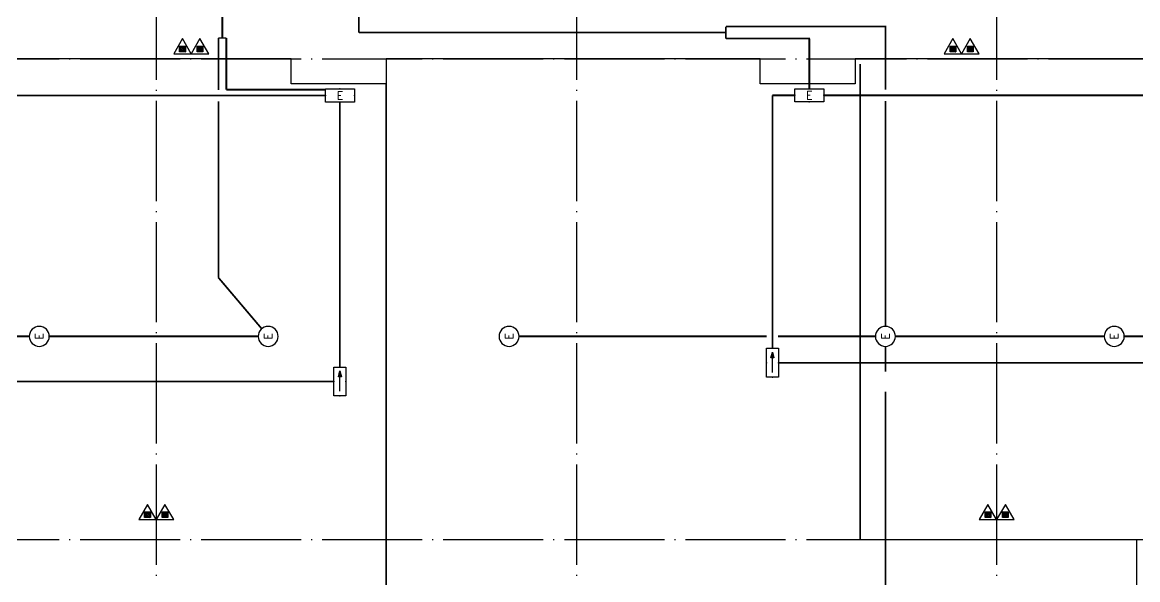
# Model space of a CAD drawing. Extents: x -2209072 to 495824, y -92434 to 572724.
# Drawn here: x 111164 to 133462, y 217024 to 228153 of the extents above; entities that cross this region are included whole.
import ezdxf
from ezdxf.enums import TextEntityAlignment as Align

# ---------------------------------------------------------------- set-up
doc = ezdxf.new("R2010")
doc.units = 0
doc.header["$LTSCALE"] = 1000
doc.header["$MEASUREMENT"] = 0
for name, pattern in [('DASH', [0.35, 0.25, -0.1]), ('X-104 6#7#平面$0$104-1112 结构$0$$AUDIT_BAD_LTYPE1', [0]), ('X-104 6#7#平面$0$DASH', [0.35, 0.25, -0.1]), ('X-104 6#7#平面$0$DOTE', [2.42, 2, -0.2, 0.02, -0.2])]:
    doc.linetypes.add(name, pattern=pattern)
doc.layers.get('0').update_dxf_attribs({"linetype": 'CONTINUOUS'})
for name, color, linetype in [('EQUIP-照明', 3, 'CONTINUOUS'), ('WIRE-应急', 2, 'DASH'), ('X-104 6#7#平面$0$A-SUR_看线', 231, 'CONTINUOUS'), ('X-104 6#7#平面$0$A_AXIS-轴线', 36, 'X-104 6#7#平面$0$DOTE'), ('X-104 6#7#平面$0$EQUIP_消防-01', 7, 'CONTINUOUS')]:
    doc.layers.add(name, color=color, linetype=linetype)
doc.layers.add('X-104 6#7#平面$0$000套内', color=226, linetype='CONTINUOUS', lineweight=30, plot=False)
doc.styles.add('_TEL_DIM', font='SIMPLEX', dxfattribs={"width": 0.8, "height": 3.5, "bigfont": 'HZTXT'})

# ---------------------------------------------------------------- blocks, each defined once
blk = doc.blocks.new('$equip$00001838')
blk.add_circle((0, 0), 0.5)
at = {"color": 7, "style": '_TEL_DIM'}
blk.add_attdef('$TEXT$', text='', height=0.4, dxfattribs=at).set_placement((0, 0), align=Align.MIDDLE_CENTER)
at = {"color": 7, "style": '_TEL_DIM', "flags": 1}
blk.add_attdef('A', text='', height=0.00002, dxfattribs=at).set_placement((0, 0), align=Align.MIDDLE_CENTER)
blk = doc.blocks.new('$equip_U$00000189(HT0843)')
at = {"color": 2}
for p, q in [((-0.72, 0.66), (-0.72, 0)), ((0.72, 0.66), (-0.72, 0.66)), ((0.72, 0), (0.72, 0.66)), ((-0.72, 0), (0.72, 0))]:
    blk.add_line(p, q, dxfattribs=at)
at = {"color": 2, "const_width": 0.0125}
for points in [[(0.72, 0.66), (0.72, 0.66), (-0.72, 0.66)], [(-0.72, 0.66), (-0.72, 0)], [(0.72, 0), (0.72, 0.66)], [(-0.72, 0), (0.72, 0)]]:
    blk.add_lwpolyline(points, dxfattribs=at)
at = {"color": 2}
blk.add_lwpolyline([(-0.72, 0.66), (-0.72, 0)], dxfattribs=at)
for p in [(0, 0.66), (-0.72, 0.33), (0, 0), (0.72, 0.33)]:
    blk.add_point(p)
at = {"color": 7, "style": '_TEL_DIM'}
blk.add_attdef('$TEXT$', text='', height=0.4, dxfattribs=at).set_placement((0, 0.33), align=Align.MIDDLE_CENTER)
at = {"color": 7, "style": '_TEL_DIM', "flags": 1}
blk.add_attdef('A', text='', height=0.000025, dxfattribs=at).set_placement((0, 0), align=Align.MIDDLE_CENTER)
blk = doc.blocks.new('$equip$00002540')
blk.add_hatch(color=256).paths.add_polyline_path([(0.24, 0.372), (0.24, 0.228), (0.528, 0.3)])
for p, q in [((-0.72, 0.6), (-0.72, 0)), ((0.72, 0.6), (-0.72, 0.6)), ((0.72, 0), (0.72, 0.6)), ((-0.72, 0), (0.72, 0)), ((0.24, 0.372), (0.24, 0.228)), ((0.528, 0.3), (0.24, 0.372)), ((0.24, 0.228), (0.528, 0.3))]:
    blk.add_line(p, q)
at = {"color": 7}
blk.add_line((-0.48, 0.3), (0.48, 0.3), dxfattribs=at)
at = {"const_width": 0.02}
blk.add_lwpolyline([(-0.72, 0.6), (-0.72, 0), (0.72, 0), (0.72, 0.6), (-0.72, 0.6), (-0.72, 0)], dxfattribs=at)
for p in [(0, 0.6), (-0.72, 0.3), (0, 0), (0.72, 0.3)]:
    blk.add_point(p)
at = {"color": 7, "style": '_TEL_DIM', "flags": 1}
blk.add_attdef('A', text='', height=0.00002, dxfattribs=at).set_placement((0, 0), align=Align.MIDDLE_CENTER)
blk = doc.blocks.new('$equip$00002534')
for p, q in [((-0.72, 0.66), (-0.72, 0)), ((0.72, 0.66), (-0.72, 0.66)), ((0.72, 0), (0.72, 0.66)), ((-0.72, 0), (0.72, 0))]:
    blk.add_line(p, q)
at = {"const_width": 0.03}
blk.add_lwpolyline([(-0.72, 0.66), (-0.72, 0), (0.72, 0), (0.72, 0.66), (-0.72, 0.66), (-0.72, 0)], dxfattribs=at)
for p in [(0, 0.66), (-0.72, 0.33), (0, 0), (0.72, 0.33)]:
    blk.add_point(p)
at = {"color": 7, "style": '_TEL_DIM'}
blk.add_attdef('$TEXT$', text='', height=0.4, dxfattribs=at).set_placement((0, 0.33), align=Align.MIDDLE_CENTER)
at = {"color": 7, "style": '_TEL_DIM', "flags": 1}
blk.add_attdef('A', text='', height=0.00002, dxfattribs=at).set_placement((0, 0), align=Align.MIDDLE_CENTER)
blk = doc.blocks.new('*U1303')
at = {"layer": 'X-104 6#7#平面$0$A_AXIS-轴线'}
for p, q in [((16800, 25700), (16800, -6500)), ((25200, 25700), (25200, -6500)), ((33600, 25700), (33600, -6500))]:
    blk.add_line(p, q, dxfattribs=at)
for points in [[(-6500, 9600), (53815, 9600)], [(-6500, 0), (53815, 0)]]:
    blk.add_lwpolyline(points, dxfattribs=at)
blk = doc.blocks.new('X-104 6#7#平面$0$$TWTSYS$00000546')
h = blk.add_hatch()
h.set_pattern_fill('ANSI31', color=256, scale=200, style=0)
h.set_pattern_definition([(45, (-38543.802, -6670.83), (-17.67767, 17.67767), [])])
h.paths.add_polyline_path([(-65, 174), (65, 174), (65, 44), (-65, 44)])
for points in [[(0, 344), (-198, 0), (198, 0)], [(-65, 174), (65, 174), (65, 44), (-65, 44)]]:
    blk.add_lwpolyline(points, close=True)
blk = doc.blocks.new('X-104 6#7#平面$0$灭火器2')
at = {"layer": 'X-104 6#7#平面$0$EQUIP_消防-01', "xscale": 0.88, "yscale": 0.88, "zscale": 0.88, "rotation": 90}
for p in [(-4049632, -27064), (-4049632, -27413)]:
    blk.add_blockref('X-104 6#7#平面$0$$TWTSYS$00000546', p, dxfattribs=at)
blk = doc.blocks.new('X-104 6#7#平面$0$A$C61334207')
at = {"layer": 'X-104 6#7#平面$0$EQUIP_消防-01', "rotation": 270}
for p in [(141780, -3822108), (157180, -3822108), (141080, -3831408), (157880, -3831408)]:
    blk.add_blockref('X-104 6#7#平面$0$灭火器2', p, dxfattribs=at)
blk = doc.blocks.new('X-104 6#7#平面')
at = {"layer": 'X-104 6#7#平面$0$000套内'}
for points in [[(116540, 227423), (110740, 227423), (110740, 237573), (111740, 237573), (111740, 238766), (93490, 239500), (93490, 215023), (118440, 215023), (118440, 226923), (116540, 226923), (116540, 227423)], [(125915, 227423), (118440, 227423), (118440, 215023), (133590, 215023), (133590, 216323), (148290, 216323), (148290, 237923), (133690, 237923), (133690, 237923), (133690, 229323), (133790, 229323), (133790, 227423), (127815, 227423), (127815, 226923), (125915, 226923), (125915, 227423)]]:
    blk.add_lwpolyline(points, dxfattribs=at)
at = {"layer": 'X-104 6#7#平面$0$A-SUR_看线', "linetype": 'X-104 6#7#平面$0$DASH', "ltscale": 2, "const_width": 30}
blk.add_lwpolyline([(133440, 216473), (133440, 217823), (127915, 217823), (127915, 227323)], dxfattribs=at)
at = {"linetype": 'X-104 6#7#平面$0$104-1112 结构$0$$AUDIT_BAD_LTYPE1'}
blk.add_blockref('X-104 6#7#平面$0$A$C61334207', (0, 0), dxfattribs=at)
blk.add_blockref('*U1303', (97040, 217823))

msp = doc.modelspace()

# ---------------------------------------------------------------- linework, layer by layer
at = {"layer": 'WIRE-应急', "linetype": 'DASH'}
msp.add_line((115243, 227838), (115084, 227838), dxfattribs=at)
at = {"layer": 'WIRE-应急', "linetype": 'DASH', "const_width": 35}
for points in [[(115163, 228288), (115163, 227835)], [(117894, 228288), (117894, 227949)], [(128419, 226807), (128419, 228087)], [(117894, 227949), (125229, 227949)], [(125229, 227828), (125229, 228069)], [(125229, 228069), (128419, 228069)], [(115084, 227838), (115084, 226803)], [(115243, 227838), (115243, 226808)], [(125229, 227828), (126910, 227828)], [(126897, 226827), (126897, 227828)], [(115243, 226808), (117226, 226808)], [(117226, 226690), (110402, 226690)], [(115084, 226578), (115084, 223056)], [(117514, 226558), (117514, 221268)], [(126159, 221643), (126159, 226695)], [(126609, 226695), (126159, 226695)], [(127185, 226695), (134021, 226695)], [(128419, 222082), (128419, 226582)], [(115084, 223056), (115950, 222035)], [(111304, 221882), (107879, 221882)], [(115879, 221882), (111704, 221882)], [(121095, 221882), (126046, 221882)], [(126271, 221882), (128219, 221882)], [(132794, 221882), (128619, 221882)], [(136619, 221882), (133194, 221882)], [(128419, 221682), (128419, 221176)], [(133729, 221355), (126279, 221355)], [(117394, 220980), (110512, 220980)], [(128419, 220776), (128419, 216674)]]:
    msp.add_lwpolyline(points, dxfattribs=at)

# ---------------------------------------------------------------- block references
msp.add_blockref('X-104 6#7#平面', (0, 0))
at = {"layer": 'EQUIP-照明'}
ref = msp.add_blockref('$equip$00002534', (117514, 226822), dxfattribs=dict(at, xscale=-400, yscale=400, zscale=400, rotation=180))
ref.add_attrib('$TEXT$', 'E', dxfattribs={"layer": '0', "color": 7, "height": 160, "style": '_TEL_DIM'}).set_placement((117514, 226690), align=Align.MIDDLE_CENTER)
ref = msp.add_blockref('$equip_U$00000189(HT0843)', (126897, 226827), dxfattribs=dict(at, xscale=-400, yscale=400, zscale=400, rotation=180))
ref.add_attrib('$TEXT$', 'E', dxfattribs={"layer": '0', "color": 7, "height": 160, "style": '_TEL_DIM'}).set_placement((126897, 226695), align=Align.MIDDLE_CENTER)
ref = msp.add_blockref('$equip$00001838', (111504, 221882), dxfattribs=dict(at, xscale=-400, yscale=400, zscale=400, rotation=270))
ref.add_attrib('$TEXT$', 'E', dxfattribs={"layer": '0', "color": 7, "height": 160, "rotation": 90, "style": '_TEL_DIM'}).set_placement((111504, 221882), align=Align.MIDDLE_CENTER)
ref = msp.add_blockref('$equip$00001838', (116079, 221882), dxfattribs=dict(at, xscale=-400, yscale=400, zscale=400, rotation=270))
ref.add_attrib('$TEXT$', 'E', dxfattribs={"layer": '0', "color": 7, "height": 160, "rotation": 90, "style": '_TEL_DIM'}).set_placement((116079, 221882), align=Align.MIDDLE_CENTER)
ref = msp.add_blockref('$equip$00001838', (120895, 221882), dxfattribs=dict(at, xscale=-400, yscale=400, zscale=400, rotation=270))
ref.add_attrib('$TEXT$', 'E', dxfattribs={"layer": '0', "color": 7, "height": 160, "rotation": 90, "style": '_TEL_DIM'}).set_placement((120895, 221882), align=Align.MIDDLE_CENTER)
ref = msp.add_blockref('$equip$00001838', (128419, 221882), dxfattribs=dict(at, xscale=-400, yscale=400, zscale=400, rotation=270))
ref.add_attrib('$TEXT$', 'E', dxfattribs={"layer": '0', "color": 7, "height": 160, "rotation": 90, "style": '_TEL_DIM'}).set_placement((128419, 221882), align=Align.MIDDLE_CENTER)
ref = msp.add_blockref('$equip$00001838', (132994, 221882), dxfattribs=dict(at, xscale=-400, yscale=400, zscale=400, rotation=270))
ref.add_attrib('$TEXT$', 'E', dxfattribs={"layer": '0', "color": 7, "height": 160, "rotation": 90, "style": '_TEL_DIM'}).set_placement((132994, 221882), align=Align.MIDDLE_CENTER)
at = {"layer": 'EQUIP-照明', "xscale": -400, "yscale": 400, "zscale": 400, "rotation": 270}
for p in [(126039, 221355), (117394, 220980)]:
    msp.add_blockref('$equip$00002540', p, dxfattribs=at)

doc.saveas('drawing.dxf')
